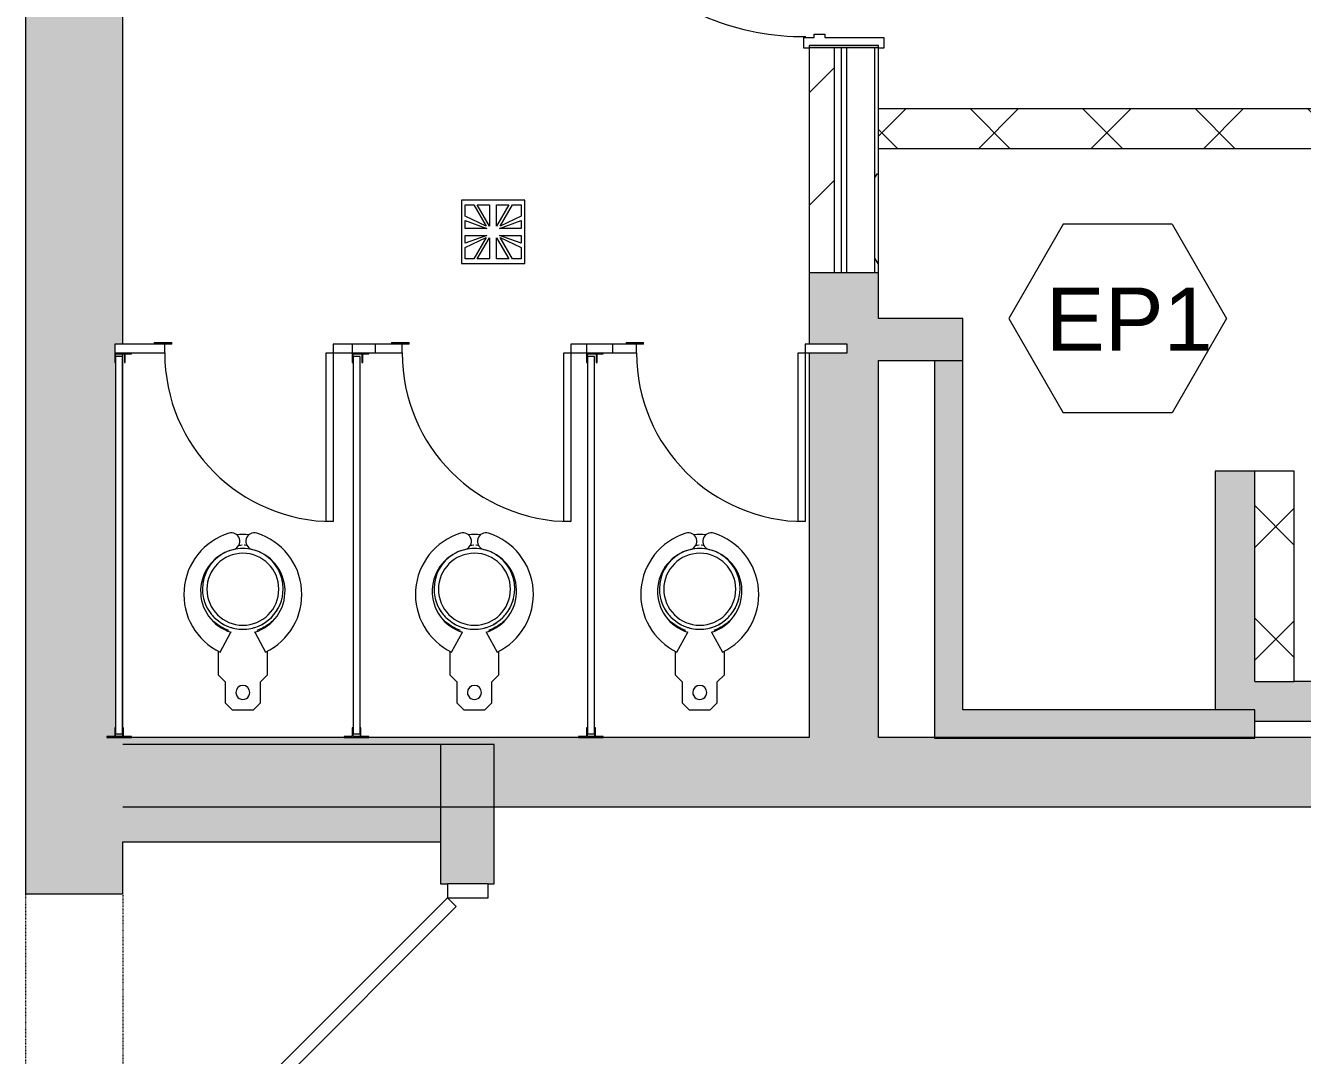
# Model space of a CAD drawing. Header units: inches. Extents: x -1569 to 1282, y -721 to 887.
# Drawn here: x -1035.3 to -853.5, y 173.1 to 319.7 of the extents above; entities that cross this region are included whole.
import ezdxf

# ---------------------------------------------------------------- set-up
doc = ezdxf.new("R2010")
doc.units = ezdxf.units.IN
doc.header["$MEASUREMENT"] = 0
doc.linetypes.add('Overhead', pattern=[0.15625, 0.09375, -0.0625])
for name, color, linetype, lineweight in [('A-ANNO-NOTE', 131, 'Continuous', 9), ('A-DETL-GENF', 92, 'Continuous', 9), ('A-DETL-MEDM', 33, 'Continuous', 13), ('A-DOOR', 31, 'Continuous', 13), ('A-DOOR-FRAM', 31, 'Continuous', 20), ('A-WALL', 113, 'Continuous', 13), ('A-WALL-PATT', 111, 'Continuous', 13), ('P-SANR-FIXT', 6, 'Continuous', 13)]:
    doc.layers.add(name, color=color, linetype=linetype, lineweight=lineweight)
doc.styles.add('Swis721 Lt BT', font='swissl.ttf', dxfattribs={"height": 9})
pattern_1 = [(45, (0, 0), (-8.01223, 8.01223), []), (135, (0, 0), (-8.01223, -8.01223), [])]

# ---------------------------------------------------------------- blocks, each defined once
blk = doc.blocks.new('Door-Exterior-Double-Two_Lite - 72_ x 80_-7116274-FIRST FLOOR FINISH')
at = {"layer": 'A-DOOR', "color": 8, "lineweight": 20}
for p, q in [((-36, 3.06), (-10.54, 28.52)), ((-9.31, 27.28), (-34.76, 1.83)), ((-10.54, 28.52), (-9.31, 27.28)), ((10.54, 28.52), (9.31, 27.28)), ((9.31, 27.28), (34.76, 1.83)), ((36, 3.06), (10.54, 28.52)), ((-34.76, 1.83), (-36, 3.06)), ((34.76, 1.83), (36, 3.06))]:
    blk.add_line(p, q, dxfattribs=at)
at = {"layer": 'A-DOOR', "lineweight": 9}
for centre, start, end in [((-36, 3.06), 0, 45), ((36, 3.06), 135, 180)]:
    blk.add_arc(centre, 36, start, end, dxfattribs=at)
at = {"layer": 'A-DOOR-FRAM', "color": 8}
for p, q in [((-36, 3.06), (-38, 3.06)), ((-38, 3.06), (-38, -2.69)), ((-36, -2.69), (-36, 3.06)), ((36, 3.06), (36, -2.69)), ((38, 3.06), (36, 3.06)), ((38, -2.69), (38, 3.06)), ((-38, -2.69), (-36, -2.69)), ((36, -2.69), (38, -2.69))]:
    blk.add_line(p, q, dxfattribs=at)
blk = doc.blocks.new('Door-Opening - 72_ x 84_-6876858-FIRST FLOOR FINISH')
at = {"layer": 'A-DETL-GENF', "linetype": 'Overhead'}
for p, q in [((35.68, 6.94), (-36.32, 6.94)), ((-36.32, -6.94), (35.68, -6.94))]:
    blk.add_line(p, q, dxfattribs=at)
at = {"layer": 'A-DETL-MEDM', "lineweight": 20}
for p, q in [((-36.32, 6.94), (-36.32, -6.94)), ((35.68, -6.94), (35.68, 6.94))]:
    blk.add_line(p, q, dxfattribs=at)
blk = doc.blocks.new('Floor Drain 9L x 9W - Floor Drain 9L x 9W-V7-FIRST FLOOR FINISH')
at = {"layer": 'P-SANR-FIXT', "lineweight": 9}
for p, q in [((4.5, 4.5), (-4.5, 4.5)), ((-4.5, 4.5), (-4.5, -4.5)), ((-4, 2.21), (-4, 3.83)), ((-4, 3.83), (-2.75, 3.83)), ((-2.75, 3.83), (-0.99, 0.8)), ((-0.5, 0.83), (-2.25, 3.83)), ((-2.25, 3.83), (-0.5, 3.83)), ((-0.5, 3.83), (-0.5, 0.83)), ((0.5, 3.83), (2.25, 3.83)), ((2.25, 3.83), (0.5, 0.83)), ((0.5, 0.83), (0.5, 3.83)), ((0.99, 0.8), (2.75, 3.83)), ((2.75, 3.83), (4, 3.83)), ((4, 3.83), (4, 2.21)), ((4.5, -4.5), (4.5, 4.5)), ((-0.99, 0.8), (-4, 2.21)), ((4, 2.21), (0.99, 0.8)), ((-4, 1.63), (-0.91, 0.5)), ((-4, 0.5), (-4, 1.63)), ((-0.91, 0.5), (-4, 0.5)), ((0.91, 0.5), (4, 1.63)), ((4, 0.5), (0.91, 0.5)), ((4, 1.63), (4, 0.5)), ((-4, -1.63), (-4, -0.5)), ((-4, -0.5), (-0.91, -0.5)), ((-0.91, -0.5), (-4, -1.63)), ((-4, -2.21), (-0.99, -0.8)), ((-0.99, -0.8), (-2.75, -3.83)), ((-2.25, -3.83), (-0.5, -0.83)), ((-0.5, -0.83), (-0.5, -3.83)), ((0.5, -3.83), (0.5, -0.83)), ((0.5, -0.83), (2.25, -3.83)), ((4, -1.63), (0.91, -0.5)), ((0.91, -0.5), (4, -0.5)), ((2.75, -3.83), (0.99, -0.8)), ((0.99, -0.8), (4, -2.21)), ((4, -0.5), (4, -1.63)), ((-4, -3.83), (-4, -2.21)), ((4, -2.21), (4, -3.83)), ((-4.5, -4.5), (4.5, -4.5)), ((-2.75, -3.83), (-4, -3.83)), ((-0.5, -3.83), (-2.25, -3.83)), ((2.25, -3.83), (0.5, -3.83)), ((4, -3.83), (2.75, -3.83))]:
    blk.add_line(p, q, dxfattribs=at)
blk = doc.blocks.new('Door - Single - Solid Door 36_ x 84_-7146200-FIRST FLOOR FINISH')
at = {"layer": 'A-DOOR', "lineweight": 9}
for p, q in [((-15.63, 5.6), (-14.13, 5.6)), ((-15.63, 4.85), (-15.63, 5.6)), ((-14.13, 5.6), (-14.13, -2.78)), ((22.12, 5.6), (23.62, 5.6)), ((22.12, -2.78), (22.12, 5.6)), ((23.62, 5.6), (23.62, 4.85)), ((-14.13, -2.78), (-13.63, -2.78)), ((-13.63, -2.78), (-13.63, -4.28)), ((21.62, -2.78), (22.12, -2.78)), ((21.62, -4.28), (21.62, -2.78)), ((-15.63, -5.78), (-15.63, -5.03)), ((-14.13, -4.28), (-14.13, -5.78)), ((-13.63, -4.28), (-14.13, -4.28)), ((22.12, -4.28), (21.62, -4.28)), ((22.12, -5.78), (22.12, -4.28)), ((23.62, -5.03), (23.62, -5.78)), ((-14.13, -5.78), (-15.63, -5.78)), ((23.62, -5.78), (22.12, -5.78))]:
    blk.add_line(p, q, dxfattribs=at)
at = {"layer": 'A-DOOR'}
for p, q in [((-12.63, -5.78), (-14.01, -5.78)), ((-14.01, -5.78), (-14.01, -41.78)), ((-12.63, -41.78), (-12.63, -5.78)), ((-14.01, -41.78), (-12.63, -41.78))]:
    blk.add_line(p, q, dxfattribs=at)
at = {"layer": 'A-DOOR', "lineweight": 9}
blk.add_arc((-14.01, -5.78), 36, 270, 0.5, dxfattribs=at)
blk = doc.blocks.new('Water Closet - Flush Valve - Floor Mounted - Private - Flushing Greater than 1_6 gpf-V33-FIRST FLOOR FINISH')
at = {"layer": 'P-SANR-FIXT', "lineweight": 9}
for p, q in [((-1.5, 0), (-2.5, -1)), ((-2.5, -1), (-2.5, -4)), ((1.5, 0), (-1.5, 0)), ((2.5, -1), (1.5, 0)), ((2.5, -4), (2.5, -1)), ((-2.5, -4), (-3.5, -5)), ((-3.5, -5), (-3.5, -8.38)), ((3.5, -5), (2.5, -4)), ((3.5, -8.38), (3.5, -5)), ((-1.69, -11.06), (-3.25, -8.22)), ((3.25, -8.22), (1.69, -11.06))]:
    blk.add_line(p, q, dxfattribs=at)
at = {"layer": 'P-SANR-FIXT', "lineweight": 9, "flags": 128}
for points in [[(-4.38, -12.79), (-4.22, -12.64), (-4.03, -12.48), (-3.84, -12.32), (-3.64, -12.17), (-3.43, -12.03), (-3.22, -11.89), (-3.01, -11.77), (-2.78, -11.65), (-2.56, -11.55), (-2.33, -11.45), (-2.09, -11.36), (-2, -11.33)], [(2, -11.33), (2.24, -11.41), (2.47, -11.51), (2.69, -11.61), (2.92, -11.72), (3.14, -11.84), (3.35, -11.97), (3.56, -12.11), (3.76, -12.26), (3.96, -12.41), (4.15, -12.57), (4.33, -12.74), (4.38, -12.8)], [(-0.2, -23.5), (-0.25, -23.5), (-0.5, -23.48), (-0.56, -23.47)], [(0.56, -23.47), (0.35, -23.49), (0.1, -23.5)]]:
    blk.add_lwpolyline(points, dxfattribs=at)
at = {"layer": 'P-SANR-FIXT', "lineweight": 9}
for centre, radius, start, end in [((0, -2.5), 1, 360, 180), ((0, -2.5), 1, 180, 360), ((0.74, -16.45), 9.14, 115.8609, 252.5741), ((-0.74, -16.45), 9.14, 287.4259, 64.1391), ((0.1, -16.91), 6.11, 106.9633, 257.0367), ((0, -17.25), 5.75, 0, 180), ((0, -17.19), 5.13, 90, 270), ((0, -17.25), 5.75, 118.1189, 123.4335), ((0, -17.25), 5.75, 104.0429, 108.5788), ((0, -17.19), 5.12, 270, 90), ((-0.1, -16.91), 6.11, 282.9633, 73.0367), ((0, -17.25), 5.75, 71.4212, 75.9571), ((0, -17.25), 5.75, 56.5665, 61.8811), ((0, -17.25), 5.75, 146.5915, 151.9011), ((0, -17.25), 5.75, 132.2685, 137.754), ((0, -17.25), 5.75, 42.246, 47.7315), ((0, -17.25), 5.75, 28.0989, 33.4085), ((0, -17.25), 5.75, 161.4419, 165.9707), ((0, -17.25), 5.75, 14.0293, 18.5581), ((0, -17.25), 5.75, 180, 238.3584), ((0, -17.25), 5.75, 301.6416, 0), ((0, -17.25), 5.75, 240.6149, 251.1591), ((-1.64, -24.02), 1.21, 252.5741, 72.5741), ((0, -17.25), 5.75, 255.8551, 284.1449), ((1.64, -24.02), 1.21, 107.4259, 287.4259), ((0, -17.25), 5.75, 288.8409, 298.9205), ((0, -17.25), 7.75, 263.5978, 276.4022)]:
    blk.add_arc(centre, radius, start, end, dxfattribs=at)
blk = doc.blocks.new('Water Closet - Flush Valve - Floor Mounted - Private - Flushing Greater than 1_6 gpf-6857337-FIRST FLOOR FINISH')
at = {"layer": 'P-SANR-FIXT', "lineweight": 9}
for p, q in [((-1.5, 0), (-2.5, -1)), ((-2.5, -1), (-2.5, -4)), ((1.5, 0), (-1.5, 0)), ((2.5, -1), (1.5, 0)), ((2.5, -4), (2.5, -1)), ((-2.5, -4), (-3.5, -5)), ((-3.5, -5), (-3.5, -8.38)), ((3.5, -5), (2.5, -4)), ((3.5, -8.38), (3.5, -5)), ((-1.69, -11.06), (-3.25, -8.22)), ((3.25, -8.22), (1.69, -11.06))]:
    blk.add_line(p, q, dxfattribs=at)
at = {"layer": 'P-SANR-FIXT', "lineweight": 9, "flags": 128}
for points in [[(-4.38, -12.79), (-4.22, -12.64), (-4.03, -12.48), (-3.84, -12.32), (-3.64, -12.17), (-3.43, -12.03), (-3.22, -11.89), (-3.01, -11.77), (-2.78, -11.65), (-2.56, -11.55), (-2.33, -11.45), (-2.09, -11.36), (-2, -11.33)], [(2, -11.33), (2.24, -11.41), (2.47, -11.51), (2.69, -11.61), (2.92, -11.72), (3.14, -11.84), (3.35, -11.97), (3.56, -12.11), (3.76, -12.26), (3.96, -12.41), (4.15, -12.57), (4.33, -12.74), (4.38, -12.8)], [(-0.2, -23.5), (-0.25, -23.5), (-0.5, -23.48), (-0.56, -23.47)], [(0.56, -23.47), (0.35, -23.49), (0.1, -23.5)]]:
    blk.add_lwpolyline(points, dxfattribs=at)
at = {"layer": 'P-SANR-FIXT', "lineweight": 9}
for centre, radius, start, end in [((0, -2.5), 1, 360, 180), ((0, -2.5), 1, 180, 360), ((0.74, -16.45), 9.14, 115.8609, 252.5741), ((-0.74, -16.45), 9.14, 287.4259, 64.1391), ((0.1, -16.91), 6.11, 106.9633, 257.0367), ((0, -17.25), 5.75, 0, 180), ((0, -17.19), 5.13, 90, 270), ((0, -17.25), 5.75, 118.1189, 123.4335), ((0, -17.25), 5.75, 104.0429, 108.5788), ((0, -17.19), 5.12, 270, 90), ((-0.1, -16.91), 6.11, 282.9633, 73.0367), ((0, -17.25), 5.75, 71.4212, 75.9571), ((0, -17.25), 5.75, 56.5665, 61.8811), ((0, -17.25), 5.75, 146.5915, 151.9011), ((0, -17.25), 5.75, 132.2685, 137.754), ((0, -17.25), 5.75, 42.246, 47.7315), ((0, -17.25), 5.75, 28.0989, 33.4085), ((0, -17.25), 5.75, 161.4419, 165.9707), ((0, -17.25), 5.75, 14.0293, 18.5581), ((0, -17.25), 5.75, 180, 238.3584), ((0, -17.25), 5.75, 301.6416, 0), ((0, -17.25), 5.75, 240.6149, 251.1591), ((-1.64, -24.02), 1.21, 252.5741, 72.5741), ((0, -17.25), 5.75, 255.8551, 284.1449), ((1.64, -24.02), 1.21, 107.4259, 287.4259), ((0, -17.25), 5.75, 288.8409, 299.3851), ((0, -17.25), 7.75, 263.5978, 276.4022)]:
    blk.add_arc(centre, radius, start, end, dxfattribs=at)
blk = doc.blocks.new('Toilet-Partition_GeneralPartition_Floor-Supported - As Specified in 10 21 00-7300967-FIRST FLOOR FINISH')
at = {"layer": 'P-SANR-FIXT', "lineweight": 9}
for p, q in [((14.65, 87.5), (7.53, 87.5)), ((7.53, 87.5), (7.53, 86.25)), ((13.15, 87.75), (15.65, 87.75)), ((13.15, 87.75), (13.15, 87.5)), ((14.65, 86.25), (14.65, 87.5)), ((15.65, 87.5), (14.65, 87.5)), ((15.65, 87.5), (15.65, 87.75)), ((44.65, 87.5), (38.65, 87.5)), ((38.65, 87.5), (38.65, 86.25)), ((44.65, 86.25), (44.65, 87.5)), ((7.53, 86.25), (7.53, 84.88)), ((7.53, 86.25), (14.65, 86.25)), ((7.65, 86.13), (8.9, 86.13)), ((7.65, 85.75), (7.65, 86.13)), ((8.65, 85.75), (7.65, 85.75)), ((7.65, 85.75), (7.65, 32)), ((8.65, 32), (8.65, 85.75)), ((8.9, 86.13), (8.9, 84.88)), ((9.03, 84.88), (9.03, 86.13)), ((9.03, 86.13), (9.9, 86.13)), ((9.9, 86.13), (9.9, 86.25)), ((37.65, 86.25), (38.65, 86.25)), ((37.65, 62.25), (37.65, 86.25)), ((38.65, 86.25), (38.65, 62.25)), ((38.65, 86.25), (44.65, 86.25)), ((7.53, 84.88), (7.65, 84.88)), ((8.9, 84.88), (9.03, 84.88)), ((38.65, 62.25), (37.65, 62.25)), ((7.65, 32.87), (7.53, 32.87)), ((7.53, 32.87), (7.53, 31.62)), ((8.78, 32.87), (8.65, 32.87)), ((8.78, 31.5), (8.78, 32.87)), ((7.53, 31.62), (6.4, 31.62)), ((6.4, 31.62), (6.4, 31.5)), ((6.4, 31.5), (8.78, 31.5)), ((7.65, 31.63), (7.65, 32)), ((7.65, 32), (8.65, 32)), ((8.65, 31.63), (7.65, 31.63)), ((8.65, 31.5), (7.65, 31.5)), ((8.65, 32), (8.65, 31.63)), ((9.9, 31.63), (8.65, 31.63)), ((8.65, 31.63), (8.65, 31.5)), ((8.65, 31.5), (9.9, 31.5)), ((9.9, 31.5), (9.9, 31.63))]:
    blk.add_line(p, q, dxfattribs=at)
blk.add_arc((38.65, 86.25), 24, 180, 270, dxfattribs=at)
blk = doc.blocks.new('Finish symbol-hexagon - Finish symbol-hexagon-3139208-FIRST FLOOR FINISH')
at = {"layer": 'A-ANNO-NOTE'}
for p, q in [((-0.0807, 0.1398), (-0.1614, 0)), ((0.0807, 0.1398), (-0.0807, 0.1398)), ((0.0807, 0.1398), (0.1614, 0)), ((-0.1614, 0), (-0.0807, -0.1398)), ((0.1614, 0), (0.0807, -0.1398)), ((0.0807, -0.1398), (-0.0807, -0.1398))]:
    blk.add_line(p, q, dxfattribs=at)

msp = doc.modelspace()

# ---------------------------------------------------------------- hatches: boundary and pattern name
at = {"layer": 'A-WALL-PATT'}
h = msp.add_hatch(color=250, dxfattribs=at)
h.paths.add_polyline_path([(-1035.32, -146.34), (-1021.45, -146.34), (-1021.45, 124.03), (-1035.32, 124.03), (-1035.32, 65.89)], flags=0)
h.paths.add_polyline_path([(-1021.45, 196.03), (-1021.45, 218.36), (-1023.75, 218.36), (-1023.75, 218.48), (-1022.62, 218.48), (-1022.62, 219.73), (-1022.5, 219.73), (-1022.5, 271.74), (-1022.62, 271.74), (-1022.62, 274.36), (-1021.45, 274.36), (-1021.45, 340.53), (-1025.38, 340.53), (-1025.38, 342.53), (-1023.38, 342.53), (-1023.38, 356.47), (-1023.88, 356.47), (-1023.88, 350.53), (-1025.38, 350.53), (-1025.38, 390.47), (-1023.88, 390.47), (-1023.88, 384.53), (-1023.38, 384.53), (-1023.38, 398.47), (-1025.38, 398.47), (-1025.38, 400.47), (-1021.45, 400.47), (-1021.45, 480.91), (-1035.32, 480.91), (-1035.32, 196.03)], flags=0)
h.paths.add_polyline_path([(-1022.5, 218.48), (-1021.5, 218.48), (-1021.5, 218.86), (-1022.5, 218.86)], flags=0)
h.paths.add_polyline_path([(-1021.5, 219.73), (-1021.45, 219.73), (-1021.45, 272.98), (-1022.5, 272.98), (-1022.5, 272.61), (-1021.5, 272.61), (-1021.5, 219.92)], flags=0)
h.paths.add_polyline_path([(-1023.38, 358.47), (-1023.38, 382.53), (-1023.88, 382.53), (-1023.88, 358.47)], flags=0)
at = {"layer": 'A-WALL-PATT', "lineweight": 9}
h = msp.add_hatch(color=7, dxfattribs=at)
h.paths.add_polyline_path([(-913.87, 218.36), (-913.87, 284.54), (-923.74, 284.54), (-923.74, 274.36), (-918.31, 274.36), (-918.31, 273.11), (-923.74, 273.11), (-923.74, 218.36)], flags=0)
h.paths.add_polyline_path([(-918.37, 316.54), (-913.87, 316.54), (-913.87, 316.89), (-923.74, 316.89), (-923.74, 316.54), (-919.12, 316.54)], flags=0)
h.paths.add_polyline_path([(-923.74, 355.39), (-913.87, 355.39), (-913.87, 467.04), (-923.74, 467.04), (-923.74, 373.96)], flags=0)
h = msp.add_hatch(dxfattribs=at)
h.set_pattern_fill('FP_8', color=256, style=0, pattern_type=2)
h.set_pattern_definition([(45, (0, 0), (-8.01223, 8.01223), [])])
h.paths.add_polyline_path([(-923.74, 284.54), (-920.12, 284.54), (-920.12, 316.54), (-923.74, 316.54), (-923.74, 296.94)], flags=0)
h = msp.add_hatch(dxfattribs=at)
h.set_pattern_fill('FP_4', color=256, style=0, pattern_type=2)
h.set_pattern_definition([(0, (0, 0), (30.72, 7.68), [1.267, -21.773, 1.267, -21.773, -122.88]), (0, (0, 0), (30.72, 7.68), [-46.08, 1.267, -44.813, 1.267, -21.773, -53.76]), (0, (0, 0), (30.72, 7.68), [-115.2, 1.267, -14.093, 1.267, -37.133]), (120, (11.52, 3.84), (-22.011075, 22.7643), [1.267, -21.773, 1.267, -21.773, -122.88]), (120, (11.52, 3.84), (-22.011075, 22.7643), [-46.08, 1.267, -44.813, 1.267, -21.773, -53.76]), (120, (11.52, 3.84), (-22.011075, 22.7643), [-115.2, 1.267, -14.093, 1.267, -37.133]), (240, (15.36, 19.2), (-8.708925, -30.4443), [1.267, -21.773, 1.267, -21.773, -122.88]), (240, (15.36, 19.2), (-8.708925, -30.4443), [-46.08, 1.267, -44.813, 1.267, -21.773, -53.76]), (240, (15.36, 19.2), (-8.708925, -30.4443), [-115.2, 1.267, -14.093, 1.267, -37.133])])
h.paths.add_polyline_path([(-913.87, 284.54), (-913.87, 316.54), (-914.37, 316.54), (-914.37, 284.54)], flags=0)
h = msp.add_hatch(dxfattribs=at)
h.set_pattern_fill('FP_9', color=256, style=0, pattern_type=2)
h.set_pattern_definition(pattern_1)
h.paths.add_polyline_path([(-791.83, 302.25), (-791.83, 307.88), (-913.87, 307.88), (-913.87, 302.25), (-830.04, 302.25)], flags=0)
h.paths.add_polyline_path([(-751.39, 302.25), (-751.39, 307.88), (-753.33, 307.88), (-753.33, 302.25)], flags=0)
for points in [[(-905.87, 272.03), (-901.87, 272.03), (-901.87, 278.03), (-913.87, 278.03), (-913.87, 272.03)], [(-905.87, 218.28), (-901.87, 218.28), (-901.87, 272.03), (-905.87, 272.03), (-905.87, 219.92)], [(-860.29, 222.28), (-860.29, 256.28), (-865.92, 256.28), (-865.92, 222.28)], [(-761.47, 220.71), (-745.76, 220.71), (-745.76, 226.33), (-860.29, 226.33), (-860.29, 220.71), (-784.33, 220.71)], [(-875.75, 218.28), (-860.29, 218.28), (-860.29, 222.28), (-901.87, 222.28), (-901.87, 218.28)], [(-1012.87, 203.49), (-976.21, 203.49), (-976.21, 217.37), (-1021.45, 217.37), (-1021.45, 203.49)]]:
    msp.add_hatch(color=7, dxfattribs=at).paths.add_polyline_path(points, flags=0)
h = msp.add_hatch(dxfattribs=at)
h.set_pattern_fill('FP_9', color=256, style=0, pattern_type=2)
h.set_pattern_definition(pattern_1)
h.paths.add_polyline_path([(-854.67, 226.33), (-854.67, 256.28), (-860.29, 256.28), (-860.29, 226.33)], flags=0)
h = msp.add_hatch(color=7, dxfattribs=at)
h.paths.add_polyline_path([(-229.06, 208.48), (-225.69, 208.48), (-225.69, 218.36), (-284.81, 218.36), (-284.81, 208.48), (-234.56, 208.48)], flags=0)
h.paths.add_polyline_path([(-327.24, 208.48), (-323.31, 208.48), (-323.31, 218.36), (-1021.45, 218.36), (-1021.45, 208.48), (-510.07, 208.48)], flags=0)
h = msp.add_hatch(color=7, dxfattribs=at)
h.paths.add_polyline_path([(-976.21, 100.69), (-968.59, 100.69), (-968.59, 121.53), (-976.21, 121.53), (-976.21, 114.56)], flags=0)
h.paths.add_polyline_path([(-976.21, 197.53), (-968.59, 197.53), (-968.59, 217.37), (-976.21, 217.37), (-976.21, 203.49)], flags=0)

# ---------------------------------------------------------------- linework, layer by layer
at = {"layer": 'A-WALL', "color": 8, "lineweight": 20}
for p, q in [((-1035.32, 480.91), (-1035.32, 196.03)), ((-1021.45, 274.36), (-1021.45, 340.53)), ((-923.74, 316.89), (-923.74, 316.54)), ((-913.87, 316.89), (-923.74, 316.89)), ((-913.87, 316.54), (-913.87, 316.89)), ((-923.74, 284.54), (-923.74, 274.36)), ((-913.87, 278.03), (-913.87, 284.54)), ((-901.87, 278.03), (-913.87, 278.03)), ((-901.87, 222.28), (-901.87, 278.03)), ((-1021.45, 219.73), (-1021.45, 272.98)), ((-923.74, 273.11), (-923.74, 218.36)), ((-913.87, 218.36), (-913.87, 272.03)), ((-913.87, 272.03), (-905.87, 272.03)), ((-905.87, 272.03), (-905.87, 218.28)), ((-860.29, 256.28), (-865.92, 256.28)), ((-865.92, 256.28), (-865.92, 222.28)), ((-860.29, 226.33), (-860.29, 256.28)), ((-795.79, 226.33), (-854.67, 226.33)), ((-865.92, 222.28), (-901.87, 222.28)), ((-860.29, 218.28), (-860.29, 220.71)), ((-860.29, 220.71), (-745.76, 220.71)), ((-989.94, 218.36), (-1020.25, 218.36)), ((-956.56, 218.36), (-986.44, 218.36)), ((-923.74, 218.36), (-953.06, 218.36)), ((-703.87, 218.36), (-913.87, 218.36)), ((-905.87, 218.28), (-860.29, 218.28)), ((-968.59, 217.37), (-1021.45, 217.37)), ((-968.59, 197.53), (-968.59, 217.37)), ((-1021.45, 208.48), (-323.31, 208.48)), ((-1021.45, 203.49), (-976.21, 203.49)), ((-1021.45, 196.03), (-1021.45, 203.49)), ((-976.21, 203.49), (-976.21, 197.53)), ((-976.21, 197.53), (-975.21, 197.53)), ((-969.46, 197.53), (-968.59, 197.53))]:
    msp.add_line(p, q, dxfattribs=at)
at = {"layer": 'A-WALL'}
for p, q in [((-923.74, 316.54), (-923.74, 284.54)), ((-920.12, 284.54), (-920.12, 316.54)), ((-919.12, 284.54), (-919.12, 316.54)), ((-918.37, 284.54), (-918.37, 316.54)), ((-914.37, 284.54), (-914.37, 316.54)), ((-913.87, 284.54), (-913.87, 316.54)), ((-791.83, 307.88), (-913.87, 307.88)), ((-913.87, 302.25), (-791.83, 302.25)), ((-854.67, 256.28), (-860.29, 256.28)), ((-854.67, 226.33), (-854.67, 256.28)), ((-860.29, 226.33), (-854.67, 226.33))]:
    msp.add_line(p, q, dxfattribs=at)
at = {"layer": 'A-WALL', "lineweight": 9}
for p, q in [((-913.87, 316.54), (-923.74, 316.54)), ((-913.87, 284.54), (-923.74, 284.54))]:
    msp.add_line(p, q, dxfattribs=at)
at = {"layer": 'A-WALL', "color": 55}
for p, q in [((-905.87, 272.03), (-901.87, 272.03)), ((-860.29, 222.28), (-865.92, 222.28)), ((-860.29, 220.71), (-860.29, 222.28)), ((-976.21, 217.37), (-976.21, 203.49))]:
    msp.add_line(p, q, dxfattribs=at)

# ---------------------------------------------------------------- block references
at = {"layer": 'A-ANNO-NOTE', "xscale": 96, "yscale": 96, "zscale": 96}
msp.add_blockref('Finish symbol-hexagon - Finish symbol-hexagon-3139208-FIRST FLOOR FINISH', (-879.79, 278.03), dxfattribs=at)
at = {"layer": 'A-DOOR'}
for name, p, rotation in [('Door - Single - Solid Door 36_ x 84_-7146200-FIRST FLOOR FINISH', (-918.72, 340.14), 269.9999999999999), ('Door-Exterior-Double-Two_Lite - 72_ x 80_-7116274-FIRST FLOOR FINISH', (-972.15, 159.53), 90.00000000000027), ('Door-Opening - 72_ x 84_-6876858-FIRST FLOOR FINISH', (-1028.38, 160.35), 89.9999999999999)]:
    msp.add_blockref(name, p, dxfattribs=dict(at, rotation=rotation))
at = {"layer": 'P-SANR-FIXT', "lineweight": 9}
for name, p in [('Floor Drain 9L x 9W - Floor Drain 9L x 9W-V7-FIRST FLOOR FINISH', (-968.74, 290.36)), ('Toilet-Partition_GeneralPartition_Floor-Supported - As Specified in 10 21 00-7300967-FIRST FLOOR FINISH', (-1030.15, 186.86)), ('Toilet-Partition_GeneralPartition_Floor-Supported - As Specified in 10 21 00-7300967-FIRST FLOOR FINISH', (-996.34, 186.86)), ('Toilet-Partition_GeneralPartition_Floor-Supported - As Specified in 10 21 00-7300967-FIRST FLOOR FINISH', (-962.96, 186.86))]:
    msp.add_blockref(name, p, dxfattribs=at)
at = {"layer": 'P-SANR-FIXT', "lineweight": 9, "rotation": 180}
for name, p in [('Water Closet - Flush Valve - Floor Mounted - Private - Flushing Greater than 1_6 gpf-V33-FIRST FLOOR FINISH', (-1004.38, 222.28)), ('Water Closet - Flush Valve - Floor Mounted - Private - Flushing Greater than 1_6 gpf-6857337-FIRST FLOOR FINISH', (-971.4, 222.28)), ('Water Closet - Flush Valve - Floor Mounted - Private - Flushing Greater than 1_6 gpf-6857337-FIRST FLOOR FINISH', (-939.31, 222.28))]:
    msp.add_blockref(name, p, dxfattribs=at)

# ---------------------------------------------------------------- texts
at = {"layer": 'A-ANNO-NOTE', "insert": (-890.03, 282.43), "char_height": 9, "width": 26.967, "attachment_point": 1, "style": 'Swis721 Lt BT'}
msp.add_mtext('EP1', dxfattribs=at)

doc.saveas('drawing.dxf')
